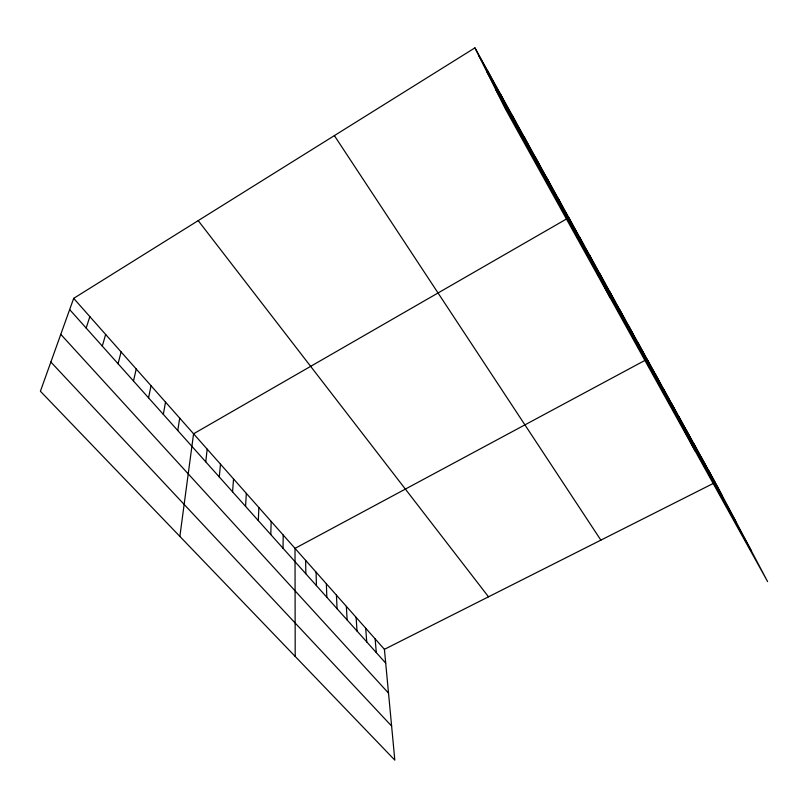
<?xml version="1.0" encoding="UTF-8"?>
<svg xmlns="http://www.w3.org/2000/svg" width="808" height="808" viewBox="0 0 808 808"><rect width="100%" height="100%" fill="white"/><g stroke="black" fill="none" stroke-linecap="round" stroke-linejoin="round"><path stroke-width="1.21" d="M283.042 548.279L283.204 535.027M270.801 534.583L271.155 521.413M258.318 520.615L258.863 507.535M245.571 506.364L246.329 493.375M232.573 491.82L233.542 478.932M219.291 476.973L220.493 464.186M205.747 461.812L207.181 449.147M179.871 536.411L193.577 433.785L566.691 218.877M177.77 430.523L179.699 418.11M163.327 414.363L165.519 402.091M148.571 397.859L151.035 385.729M133.482 380.982L136.239 369.014M118.059 363.731L121.109 351.935M102.293 346.087L105.656 334.472M86.163 328.048L89.85 316.615M73.68 298.354L40.4 391.244L394.819 760.136L384.406 649.329L73.68 298.354L474.932 47.864L715.242 482.447L767.6 581.588L505.384 108.949L474.932 47.864M384.406 649.329L715.242 482.447M50.864 362.034L391.617 726.059M60.782 334.361L388.527 693.133M69.65 309.585L385.699 663.115M198.192 220.624L488.507 596.819M334.371 135.613L600.869 540.138M478.568 55.156L721.706 494.688M486.638 71.336L735.835 521.443M495.718 89.547L751.4 550.925M708.212 469.731L714.625 481.881M701.051 456.772L707.404 468.832M693.759 443.592L700.061 455.55M686.335 430.169L692.577 442.026M678.781 416.504L684.962 428.25M671.084 402.586L677.195 414.221M663.237 388.406L669.287 399.92M655.248 373.952L661.217 385.345M695.274 451.218L647.107 359.237L295.021 548.369L295.193 656.439M638.047 342.834L643.845 353.924M628.786 326.089L634.492 337.017M619.322 308.979L624.927 319.736M609.666 291.506L615.161 302.071M599.788 273.649L605.172 284.022M589.699 255.399L594.961 265.559M579.376 236.734L584.517 246.672M568.822 217.645L610.222 297.92M558.025 198.132L562.893 207.595M546.986 178.154L551.702 187.355M535.674 157.712L540.239 166.64M524.109 136.784L528.503 145.42M512.252 115.352L516.474 123.685M500.122 93.405L504.152 101.404M487.679 70.912L491.527 78.568M375.134 638.855L376.306 652.601M365.701 628.2L366.741 641.905M356.106 617.373L357.025 631.028M346.359 606.354L347.137 619.968M336.441 595.153L337.077 608.717M326.351 583.76L326.846 597.274M316.09 572.165L316.433 585.628M305.646 560.378L305.838 573.771"/></g></svg>
